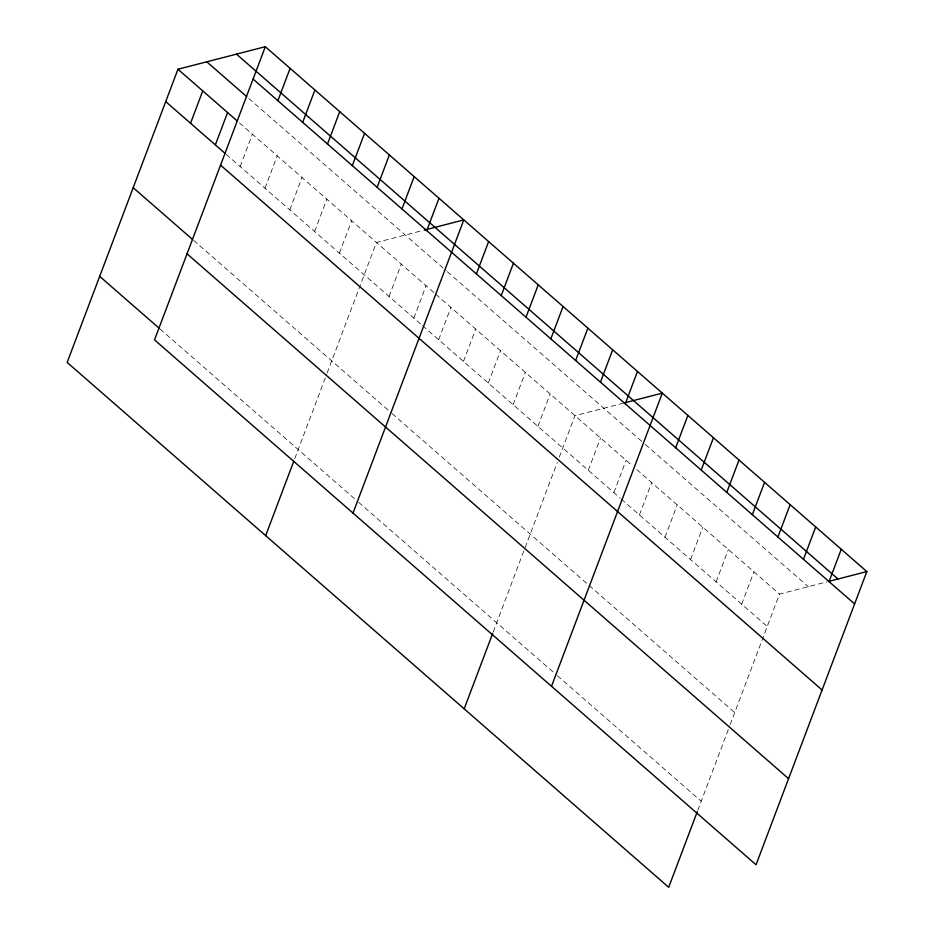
<?xml version="1.0" encoding="UTF-8"?>
<svg xmlns="http://www.w3.org/2000/svg" width="934" height="934" viewBox="0 0 934 934"><rect width="100%" height="100%" fill="white"/><g stroke="black" fill="none" stroke-linecap="round" stroke-linejoin="round"><path stroke-width="0.7" stroke-dasharray="4.67 3.5" d="M240.166 166.556L252.39 134.204M264.976 188.213L277.2 155.85M289.785 209.858L302.009 177.507M314.606 231.504L326.83 199.152M339.416 253.161L351.639 220.809M294.747 458.687L326.631 374.324M327.133 372.981L376.449 242.455L422.833 230.488M389.046 296.463L401.27 264.112M413.855 318.109L426.079 285.757M438.665 339.766L450.9 307.414M463.486 361.411L475.71 329.06M488.295 383.068L500.519 350.717M513.105 404.714L525.34 372.362M537.926 426.371L550.149 394.02M493.257 631.898L524.628 548.865M525.141 547.522L557.318 462.365M559.291 457.146L574.959 415.665L622.686 403.348M588.303 470.327L600.527 437.976M613.871 492.638L626.095 460.275M639.428 514.938L651.663 482.586M664.996 537.248L677.22 504.897M690.565 559.559L702.788 527.196M716.133 581.859L728.357 549.507M741.689 604.17L753.925 571.818M697.78 810.362L729.664 725.987M730.166 724.644L779.481 594.117L827.209 581.8M248.853 98.525L446.277 270.79M447.351 271.724L644.262 443.545M645.336 444.467L808.307 586.68M239.443 122.903L434.707 293.288M435.793 294.233L632.481 465.856M636.743 469.568L779.481 594.117M226.133 154.32L421.409 324.705M422.483 325.639L620.258 498.207M621.32 499.141L767.258 626.481M193.618 240.388L391.042 412.653M392.117 413.599L734.731 712.549M160.099 329.072L357.535 501.336M358.609 502.282L556.36 674.827M557.423 675.749L701.224 801.232"/><path stroke-width="1.4" d="M265.303 46.7L154.519 339.883L756.05 864.756L866.834 571.573L265.303 46.7L177.95 69.244L67.166 362.427L668.697 887.3L697.289 811.658M190.536 123.253L202.76 90.902M215.345 144.91L227.569 112.547M277.888 100.709L290.112 68.345M302.698 122.354L314.921 90.003M327.507 144.011L339.743 111.648M352.328 165.657L364.552 133.305M377.138 187.314L389.361 154.951M265.676 535.637L293.755 461.303M401.959 208.959L414.182 176.608M426.768 230.605L438.992 198.253M353.017 513.081L463.801 219.91L424.176 230.138M476.398 273.907L488.622 241.556M501.208 295.564L513.431 263.213M526.017 317.21L538.241 284.858M550.838 338.867L563.062 306.515M575.648 360.512L587.871 328.161M464.175 708.848L492.767 633.205M600.457 382.169L612.681 349.818M625.278 403.815L637.502 371.463M551.527 686.292L662.311 393.121L624.04 402.998M675.656 447.771L687.879 415.42M701.224 470.082L713.448 437.731M726.78 492.393L739.004 460.042M752.349 514.692L764.572 482.341M777.917 537.003L790.141 504.652M803.485 559.314L815.709 526.963M829.042 581.613L841.265 549.262M828.563 581.45L866.834 571.573M236.477 54.137L838.008 579.01M253.067 79.051L854.61 603.924M206.776 61.807L246.693 96.634M177.95 69.244L237.283 121.023M165.727 101.608L225.059 153.374M220.552 165.131L822.083 689.992M133.2 187.676L192.532 239.454M187.033 253.803L788.576 778.676M99.693 276.359L159.025 328.126"/></g></svg>
